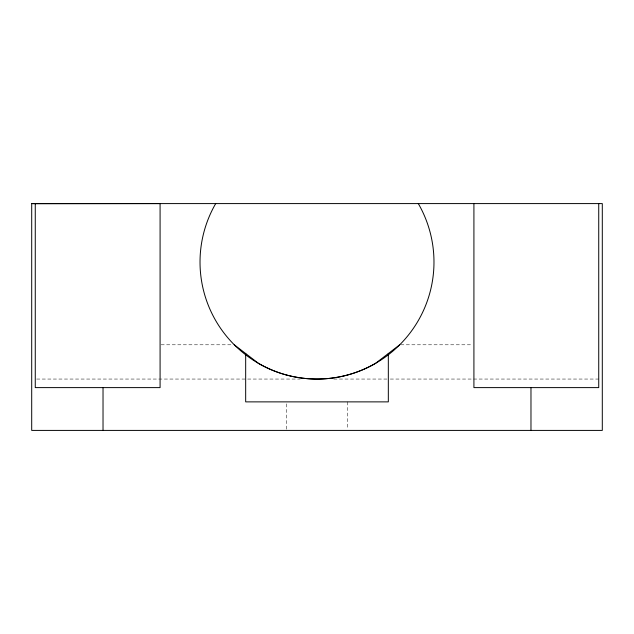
<?xml version="1.0" encoding="UTF-8"?>
<svg xmlns="http://www.w3.org/2000/svg" width="634" height="634" viewBox="0 0 634 634"><rect width="100%" height="100%" fill="white"/><g stroke="black" fill="none" stroke-linecap="round" stroke-linejoin="round"><path stroke-width="0.48" stroke-dasharray="3.17 2.38" d="M161.076 344.793L233.296 344.793M400.704 344.793L471.934 344.793M36.653 379.053L246.666 379.053M247.656 379.053L300.159 379.053M333.841 379.053L389.316 379.053M390.306 379.053L599.328 379.053M347.273 401.877L347.273 429.424M286.726 403.842L286.726 429.424"/><path stroke-width="0.95" d="M399.713 344.793L375.486 363.385A116.973 116.973 0 0 1 258.513 363.385L234.287 344.793M35.266 203.68L160.085 203.593L160.085 387.612L35.266 387.612L35.266 203.68L31.7 203.593L31.7 430.407L602.3 430.407L602.3 203.593L31.7 203.593M598.734 203.593L598.734 387.612L473.915 387.612L473.915 203.593M530.975 387.612L530.975 430.407M388.325 353.526L388.325 401.877L245.675 401.877L245.675 353.526M103.025 387.612L103.025 430.407M418.305 203.593A116.973 116.973 0 0 1 317 379.053A116.973 116.973 0 0 1 215.695 203.593"/></g></svg>
